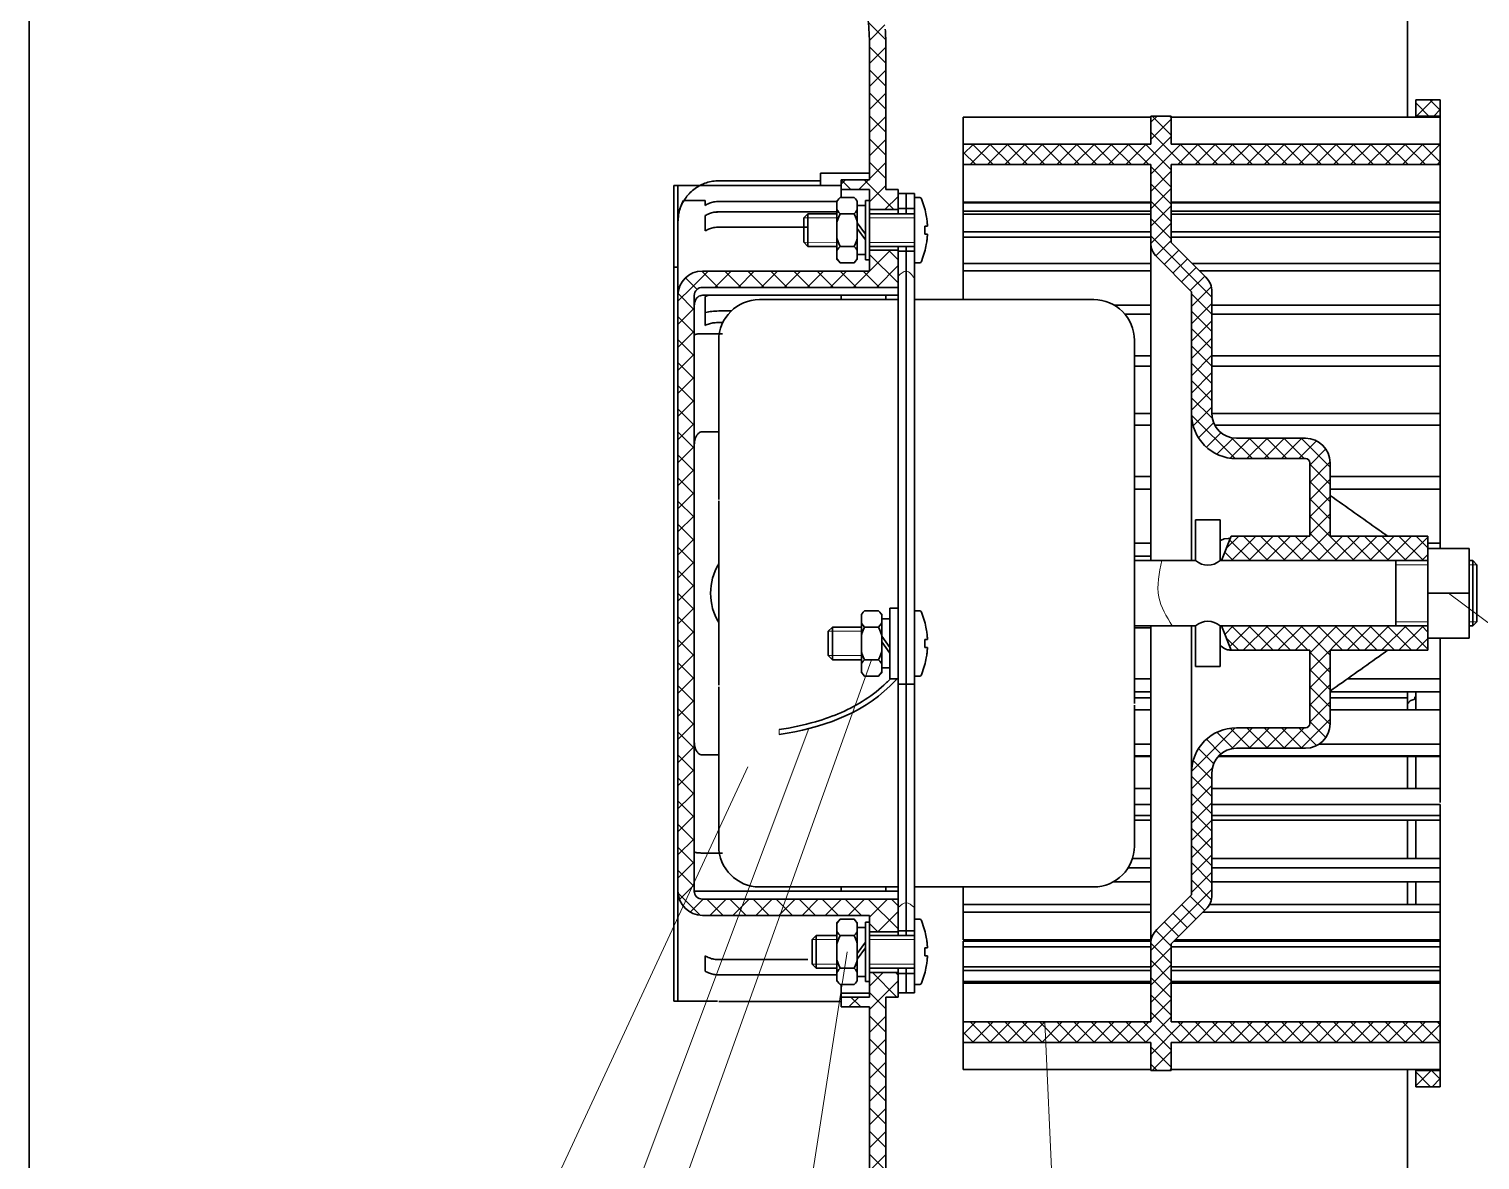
# Model space of a CAD drawing. Extents: x 2851 to 5144, y -2460 to -454.
# Drawn here: x 3068 to 3157, y -643.7 to -574.3 of the extents above; entities that cross this region are included whole.
import ezdxf

# ---------------------------------------------------------------- set-up
doc = ezdxf.new("R2010")
doc.units = 0
doc.header["$LTSCALE"] = 1.21
doc.header["$MEASUREMENT"] = 0
doc.layers.get('0').update_dxf_attribs({"linetype": 'CONTINUOUS', "lineweight": 30})
doc.layers.add('dim', color=5, linetype='CONTINUOUS', lineweight=15)
doc.layers.add('hatch', color=24, linetype='CONTINUOUS', lineweight=15)
pattern_1 = [(45, (-244.3558, 108.5351), (-0.53033009, 0.53033009), []), (135, (-244.3558, 108.5351), (-0.53033009, -0.53033009), [])]
pattern_2 = [(45, (-244.3558, 108.5351), (-0.70710678, 0.70710678), []), (135, (-244.3558, 108.5351), (-0.70710678, -0.70710678), [])]

msp = doc.modelspace()

# ---------------------------------------------------------------- hatches: boundary and pattern name
at = {"layer": 'hatch'}
h = msp.add_hatch(dxfattribs=at)
h.set_pattern_fill('ANSI37', color=256, scale=8, style=0)
h.set_pattern_definition(pattern_2)
edge = h.paths.add_edge_path()
edge.add_spline(control_points=[(3119.373, -560.888), (3119.32, -560.779), (3119.21, -560.55), (3119.043, -560.183), (3118.865, -559.776), (3118.676, -559.327), (3118.472, -558.83), (3118.254, -558.281), (3118.017, -557.671), (3117.76, -556.994), (3117.48, -556.241), (3117.173, -555.401), (3116.841, -554.471), (3116.482, -553.451), (3116.099, -552.344), (3115.691, -551.147), (3115.256, -549.848), (3114.789, -548.436), (3114.287, -546.895), (3113.747, -545.215), (3113.165, -543.381), (3112.768, -542.105), (3112.56, -541.439)], knot_values=[0, 0, 0, 0, 0.361149, 0.764739, 1.208261, 1.69394, 2.228136, 2.817454, 3.468589, 4.189256, 4.98965, 5.880767, 6.87044, 7.954074, 9.123806, 10.383959, 11.748627, 13.231972, 14.847619, 16.60855, 18.527502, 20.619086, 20.619086, 20.619086, 20.619086], degree=3, periodic=0)
edge.add_line((3112.56, -541.439), (3112.204, -541.439))
edge.add_line((3112.204, -541.439), (3112.204, -532.415))
edge.add_spline(control_points=[(3112.204, -532.415), (3111.868, -532.489), (3111.532, -532.565), (3111.196, -532.64)], knot_values=[0, 0, 0, 0, 1.017986, 1.017986, 1.017986, 1.017986], degree=3, periodic=0)
edge.add_line((3111.196, -532.64), (3111.196, -535.438))
edge.add_line((3111.196, -535.438), (3111.196, -540.437))
edge.add_spline(control_points=[(3111.196, -540.437), (3111.314, -540.819), (3111.548, -541.578), (3111.903, -542.717), (3112.262, -543.865), (3112.633, -545.037), (3113.017, -546.239), (3113.413, -547.47), (3113.821, -548.72), (3114.234, -549.974), (3114.647, -551.212), (3115.053, -552.408), (3115.445, -553.55), (3115.827, -554.644), (3116.2, -555.695), (3116.56, -556.69), (3116.897, -557.598), (3117.202, -558.404), (3117.476, -559.11), (3117.726, -559.736), (3117.959, -560.3), (3118.183, -560.826), (3118.336, -561.164), (3118.411, -561.331)], knot_values=[0, 0, 0, 0, 1.199025, 2.384057, 3.579781, 4.806621, 6.071485, 7.367094, 8.685835, 10.014916, 11.329378, 12.599645, 13.803699, 14.952553, 16.074793, 17.150561, 18.126072, 18.981826, 19.733885, 20.400112, 21.002464, 21.565717, 22.114662, 22.114662, 22.114662, 22.114662], degree=3, periodic=0)
edge.add_spline(control_points=[(3118.411, -561.331), (3118.463, -561.873), (3118.568, -562.958), (3118.718, -564.584), (3118.864, -566.212), (3119.005, -567.845), (3119.14, -569.484), (3119.27, -571.129), (3119.394, -572.774), (3119.471, -573.87), (3119.51, -574.417)], knot_values=[0, 0, 0, 0, 1.635122, 3.268417, 4.900665, 6.5382, 8.184529, 9.836083, 11.487416, 13.132887, 13.132887, 13.132887, 13.132887], degree=3, periodic=0)
edge.add_arc((3104.546, -575.452), 15, 360, 4.17075, ccw=False)
edge.add_line((3119.546, -575.452), (3119.546, -583.585))
edge.add_line((3119.546, -583.585), (3117.796, -583.585))
edge.add_line((3117.796, -583.585), (3117.796, -584.181))
edge.add_line((3117.796, -584.181), (3119.546, -584.181))
edge.add_line((3119.546, -584.181), (3119.546, -585.408))
edge.add_line((3119.546, -585.408), (3121.296, -585.408))
edge.add_line((3121.296, -585.408), (3121.296, -584.181))
edge.add_line((3121.296, -584.181), (3120.546, -584.181))
edge.add_line((3120.546, -584.181), (3120.546, -575.452))
edge.add_arc((3104.546, -575.452), 16, 0, 3.95574)
edge.add_spline(control_points=[(3120.508, -574.348), (3120.462, -573.705), (3120.371, -572.415), (3120.223, -570.482), (3120.067, -568.551), (3119.904, -566.628), (3119.734, -564.712), (3119.558, -562.8), (3119.434, -561.525), (3119.373, -560.888)], knot_values=[0, 0, 0, 0, 1.935437, 3.877308, 5.81724, 7.747461, 9.667168, 11.586866, 13.508442, 13.508442, 13.508442, 13.508442], degree=3, periodic=0)
h = msp.add_hatch(dxfattribs=at)
h.set_pattern_fill('ANSI37', color=256, scale=6, style=0)
h.set_pattern_definition(pattern_1)
h.paths.add_polyline_path([(3154.546, -578.681), (3153.046, -578.681), (3153.046, -579.681), (3154.546, -579.681)])
h.paths.add_polyline_path([(3154.546, -638.181), (3153.046, -638.181), (3153.046, -639.181), (3154.546, -639.181)])
h = msp.add_hatch(dxfattribs=at)
h.set_pattern_fill('ANSI37', color=256, scale=6, style=0)
h.set_pattern_definition(pattern_1)
h.paths.add_polyline_path([(3154.546, -581.402), (3138.046, -581.402), (3138.046, -579.681), (3136.796, -579.681), (3136.796, -581.402), (3125.296, -581.402), (3125.296, -582.655), (3136.796, -582.655), (3136.796, -587.431, 0.198913), (3137.162, -588.315), (3137.162, -588.315), (3139.296, -590.449), (3140.546, -590.449, 0.198912), (3140.18, -589.565), (3138.046, -587.431), (3138.046, -582.655), (3154.546, -582.655)])
h.paths.add_polyline_path([(3140.546, -590.449), (3139.296, -590.449), (3139.296, -597.931, 0.414214), (3142.046, -600.681), (3146.296, -600.681, -0.414214), (3146.546, -600.931), (3147.796, -600.931, 0.414214), (3146.296, -599.431), (3142.046, -599.431, -0.414214), (3140.546, -597.931)])
h.paths.add_polyline_path([(3153.796, -605.431), (3147.796, -605.431), (3147.796, -600.931), (3146.546, -600.931), (3146.546, -605.431), (3141.72, -605.431), (3141.125, -606.931), (3153.796, -606.931)])
h = msp.add_hatch(dxfattribs=at)
h.set_pattern_fill('ANSI37', color=256, scale=8, style=0)
h.set_pattern_definition(pattern_2)
h.paths.add_polyline_path([(3121.296, -587.908), (3119.546, -587.908), (3119.546, -589.181), (3109.296, -589.181, 0.317837), (3107.881, -590.181), (3109.296, -590.181), (3121.296, -590.181)])
h = msp.add_hatch(dxfattribs=at)
h.set_pattern_fill('ANSI37', color=256, scale=8, style=0)
h.set_pattern_definition(pattern_2)
h.paths.add_polyline_path([(3108.796, -590.681, -0.414214), (3109.296, -590.181), (3107.881, -590.181, 0.085164), (3107.796, -590.681), (3107.796, -603.505), (3108.796, -603.505)])
h.paths.add_polyline_path([(3108.796, -603.505), (3107.796, -603.505), (3107.796, -621.385), (3108.796, -621.385)])
h = msp.add_hatch(dxfattribs=at)
h.set_pattern_fill('ANSI37', color=256, scale=6, style=0)
h.set_pattern_definition([(315, (-244.3558, -1326.397), (-0.53033009, -0.53033009), []), (225, (-244.3558, -1326.397), (-0.53033009, 0.53033009), [])])
h.paths.add_polyline_path([(3154.546, -636.46), (3138.046, -636.46), (3138.046, -638.181), (3136.796, -638.181), (3136.796, -636.46), (3125.296, -636.46), (3125.296, -635.207), (3136.796, -635.207), (3136.796, -630.431, -0.198913), (3137.162, -629.547), (3137.162, -629.547), (3139.296, -627.413), (3140.546, -627.413, -0.198912), (3140.18, -628.297), (3138.046, -630.431), (3138.046, -635.207), (3154.546, -635.207)])
h.paths.add_polyline_path([(3140.546, -627.413), (3139.296, -627.413), (3139.296, -619.931, -0.414214), (3142.046, -617.181), (3146.296, -617.181, 0.414214), (3146.546, -616.931), (3147.796, -616.931, -0.414214), (3146.296, -618.431), (3142.046, -618.431, 0.414214), (3140.546, -619.931)])
h.paths.add_polyline_path([(3153.796, -612.431), (3147.796, -612.431), (3147.796, -616.931), (3146.546, -616.931), (3146.546, -612.431), (3141.72, -612.431), (3141.125, -610.931), (3153.796, -610.931)])
h = msp.add_hatch(dxfattribs=at)
h.set_pattern_fill('ANSI37', color=256, scale=8, style=0)
h.set_pattern_definition(pattern_2)
h.paths.add_polyline_path([(3121.296, -627.681), (3109.291, -627.681, -0.414214), (3108.791, -627.181, 0.005992), (3108.791, -627.193), (3108.796, -627.193), (3108.796, -621.385), (3107.796, -621.385), (3107.796, -627.297, 0.391728), (3109.291, -628.681), (3119.546, -628.681), (3119.546, -629.681), (3121.296, -629.681)])
h = msp.add_hatch(dxfattribs=at)
h.set_pattern_fill('ANSI37', color=256, scale=8, style=0)
h.set_pattern_definition(pattern_2)
edge = h.paths.add_edge_path()
edge.add_line((3120.546, -633.681), (3121.296, -633.681))
edge.add_line((3121.296, -633.681), (3121.296, -632.181))
edge.add_line((3121.296, -632.181), (3119.546, -632.181))
edge.add_line((3119.546, -632.181), (3119.546, -633.681))
edge.add_line((3119.546, -633.681), (3117.796, -633.681))
edge.add_line((3117.796, -633.681), (3117.796, -634.293))
edge.add_line((3117.796, -634.293), (3119.546, -634.293))
edge.add_line((3119.546, -634.293), (3119.546, -648.449))
edge.add_spline(control_points=[(3119.546, -648.449), (3119.558, -648.636), (3119.582, -649.01), (3119.767, -649.52), (3119.948, -649.82), (3120.045, -649.951)], knot_values=[0, 0, 0, 0, 0.559097, 1.119032, 1.606611, 1.606611, 1.606611, 1.606611], degree=3, periodic=0)
edge.add_line((3120.045, -649.951), (3122.031, -649.951))
edge.add_spline(control_points=[(3122.031, -649.951), (3121.879, -649.936), (3121.571, -649.905), (3121.148, -649.682), (3120.811, -649.342), (3120.59, -648.914), (3120.56, -648.602), (3120.546, -648.449)], knot_values=[0, 0, 0, 0, 0.454366, 0.922627, 1.399181, 1.874714, 2.332226, 2.332226, 2.332226, 2.332226], degree=3, periodic=0)
edge.add_line((3120.546, -648.449), (3120.546, -633.681))

# ---------------------------------------------------------------- linework, layer by layer
at = {"color": 7, "linetype": 'Continuous'}
for p, q in [((3067.99, -700.439), (3067.99, -520.439)), ((3152.546, -541.44), (3152.546, -579.758)), ((3119.546, -575.452), (3119.546, -583.585)), ((3120.546, -584.181), (3120.546, -575.452)), ((3153.046, -579.758), (3153.046, -578.681)), ((3154.546, -578.681), (3153.046, -578.681)), ((3154.546, -606.181), (3154.546, -578.681)), ((3125.296, -579.758), (3136.796, -579.758)), ((3125.296, -590.931), (3125.296, -579.758)), ((3136.796, -579.681), (3136.796, -581.402)), ((3138.046, -579.681), (3136.796, -579.681)), ((3138.046, -579.681), (3138.046, -581.402)), ((3138.046, -579.758), (3154.546, -579.758)), ((3154.546, -579.681), (3153.046, -579.681)), ((3125.296, -581.402), (3136.796, -581.402)), ((3138.046, -581.402), (3154.546, -581.402)), ((3125.296, -582.655), (3136.796, -582.655)), ((3136.796, -606.931), (3136.796, -582.655)), ((3138.046, -582.655), (3138.046, -587.431)), ((3138.046, -582.655), (3154.546, -582.655)), ((3116.546, -583.651), (3110.296, -583.651)), ((3116.546, -583.93), (3116.546, -583.181)), ((3116.546, -583.181), (3119.546, -583.181)), ((3117.796, -583.585), (3119.546, -583.585)), ((3117.796, -584.673), (3117.796, -583.585)), ((3107.546, -583.939), (3107.546, -633.939)), ((3107.546, -583.939), (3109.135, -583.939)), ((3107.796, -633.939), (3107.796, -583.939)), ((3109.151, -583.93), (3117.796, -583.93)), ((3119.546, -584.181), (3117.796, -584.181)), ((3119.546, -584.181), (3119.546, -589.181)), ((3120.546, -584.181), (3121.296, -584.181)), ((3121.296, -585.673), (3121.296, -584.181)), ((3121.296, -585.673), (3121.296, -584.181)), ((3122.296, -584.431), (3121.296, -584.431)), ((3122.296, -626.931), (3122.296, -584.431)), ((3109.467, -584.856), (3108.131, -584.856)), ((3109.467, -585.159), (3109.467, -584.856)), ((3110.296, -584.913), (3117.546, -584.913)), ((3110.296, -585.552), (3117.546, -585.552)), ((3110.296, -585.56), (3117.546, -585.56)), ((3117.546, -585.263), (3117.546, -586.199)), ((3117.546, -586.489), (3117.546, -585.552)), ((3121.296, -585.408), (3119.546, -585.408)), ((3122.296, -585.358), (3121.296, -585.358)), ((3125.296, -584.957), (3136.796, -584.957)), ((3125.296, -585.007), (3136.796, -585.007)), ((3125.296, -585.514), (3136.796, -585.514)), ((3138.046, -584.957), (3154.546, -584.957)), ((3138.046, -585.007), (3154.546, -585.007)), ((3138.046, -585.514), (3154.546, -585.514)), ((3109.467, -585.784), (3109.467, -586.721)), ((3110.296, -586.489), (3115.768, -586.489)), ((3121.296, -585.681), (3119.546, -585.681)), ((3125.296, -585.702), (3136.796, -585.702)), ((3138.046, -585.702), (3154.546, -585.702)), ((3125.296, -586.782), (3136.796, -586.782)), ((3125.296, -587.103), (3136.796, -587.103)), ((3138.046, -586.782), (3154.546, -586.782)), ((3138.046, -587.103), (3154.546, -587.103)), ((3121.296, -587.908), (3119.546, -587.908)), ((3121.296, -590.931), (3121.296, -587.673)), ((3121.296, -626.931), (3121.296, -587.673)), ((3122.296, -587.958), (3121.296, -587.958)), ((3140.18, -589.565), (3138.046, -587.431)), ((3107.546, -588.939), (3107.796, -588.939)), ((3119.546, -589.181), (3109.296, -589.181)), ((3125.296, -588.724), (3136.796, -588.724)), ((3125.296, -589.167), (3136.796, -589.167)), ((3139.296, -590.449), (3137.162, -588.315)), ((3139.339, -588.724), (3154.546, -588.724)), ((3139.782, -589.167), (3154.546, -589.167)), ((3108.796, -590.681), (3108.796, -627.248)), ((3121.296, -590.181), (3109.296, -590.181)), ((3121.296, -590.669), (3109.296, -590.669)), ((3109.467, -590.746), (3109.467, -592.513)), ((3112.796, -590.931), (3121.296, -590.931)), ((3112.796, -590.931), (3121.296, -590.931)), ((3117.796, -590.931), (3117.796, -590.669)), ((3120.546, -590.931), (3120.546, -590.669)), ((3122.296, -590.931), (3133.296, -590.931)), ((3139.296, -590.449), (3139.296, -606.931)), ((3140.546, -590.449), (3140.546, -597.931)), ((3110.296, -591.628), (3111.085, -591.628)), ((3134.541, -591.279), (3136.796, -591.279)), ((3135.21, -591.832), (3136.796, -591.832)), ((3140.546, -591.279), (3154.546, -591.279)), ((3140.546, -591.832), (3154.546, -591.832)), ((3110.296, -592.336), (3110.55, -592.336)), ((3109.296, -593.021), (3110.532, -593.021)), ((3110.296, -603.193), (3110.296, -593.431)), ((3135.796, -602.149), (3135.796, -593.431)), ((3135.796, -594.371), (3136.796, -594.371)), ((3140.546, -594.371), (3154.546, -594.371)), ((3135.796, -595.016), (3136.796, -595.016)), ((3140.546, -595.016), (3154.546, -595.016)), ((3135.796, -597.906), (3136.796, -597.906)), ((3140.546, -597.906), (3154.546, -597.906)), ((3135.796, -598.623), (3136.796, -598.623)), ((3140.723, -598.623), (3154.546, -598.623)), ((3110.296, -599.031), (3109.296, -599.031)), ((3146.296, -599.431), (3142.046, -599.431)), ((3146.296, -600.681), (3142.046, -600.681)), ((3146.546, -600.931), (3146.546, -605.431)), ((3147.796, -600.931), (3147.796, -605.431)), ((3135.796, -601.775), (3136.796, -601.775)), ((3135.796, -602.149), (3135.796, -606.658)), ((3147.796, -601.775), (3154.546, -601.775)), ((3110.296, -603.263), (3110.296, -610.734)), ((3135.796, -602.543), (3136.796, -602.543)), ((3147.796, -602.543), (3154.546, -602.543)), ((3135.796, -605.862), (3136.796, -605.862)), ((3141.72, -605.431), (3141.125, -606.931)), ((3141.546, -605.572), (3141.659, -605.586)), ((3146.546, -605.431), (3141.72, -605.431)), ((3153.796, -605.431), (3147.796, -605.431)), ((3153.796, -610.931), (3153.796, -605.431)), ((3153.796, -605.862), (3154.546, -605.862)), ((3135.796, -610.931), (3135.796, -606.658)), ((3135.796, -606.658), (3136.796, -606.658)), ((3139.546, -606.931), (3135.796, -606.931)), ((3153.796, -606.931), (3141.046, -606.931)), ((3156.546, -606.931), (3156.546, -610.931)), ((3156.796, -607.181), (3156.796, -610.681)), ((3110.296, -610.712), (3110.296, -614.575)), ((3135.796, -615.7), (3135.796, -610.931)), ((3139.546, -610.931), (3135.796, -610.931)), ((3135.796, -611.053), (3136.796, -611.053)), ((3136.796, -630.238), (3136.796, -610.931)), ((3139.296, -610.931), (3139.296, -627.413)), ((3153.796, -610.931), (3141.046, -610.931)), ((3141.125, -610.931), (3141.72, -612.431)), ((3153.796, -612.431), (3153.796, -610.931)), ((3154.546, -618.93), (3154.546, -611.681)), ((3146.546, -612.431), (3141.72, -612.431)), ((3146.546, -612.431), (3146.546, -616.931)), ((3153.796, -612.431), (3147.796, -612.431)), ((3147.796, -612.431), (3147.796, -616.931)), ((3110.296, -624.431), (3110.296, -614.669)), ((3135.796, -614.188), (3136.796, -614.188)), ((3135.796, -614.966), (3136.796, -614.966)), ((3147.796, -614.966), (3154.546, -614.966)), ((3148.843, -614.188), (3154.546, -614.188)), ((3152.546, -614.966), (3152.546, -616.087)), ((3153.046, -616.087), (3153.046, -614.966)), ((3135.796, -615.341), (3136.796, -615.341)), ((3135.796, -624.431), (3135.796, -615.797)), ((3147.796, -615.341), (3152.546, -615.341)), ((3135.796, -616.087), (3136.796, -616.087)), ((3147.796, -616.087), (3154.546, -616.087)), ((3146.296, -617.181), (3142.046, -617.181)), ((3135.796, -618.174), (3136.796, -618.174)), ((3146.296, -618.431), (3142.046, -618.431)), ((3147.118, -618.174), (3154.546, -618.174)), ((3109.296, -618.847), (3110.296, -618.847)), ((3135.796, -618.908), (3136.796, -618.908)), ((3135.796, -618.931), (3136.796, -618.931)), ((3140.938, -618.931), (3154.546, -618.931)), ((3140.956, -618.908), (3154.546, -618.908)), ((3152.546, -618.931), (3152.546, -620.903)), ((3153.046, -620.903), (3153.046, -618.931)), ((3154.546, -618.931), (3154.546, -621.752)), ((3140.546, -619.931), (3140.546, -627.413)), ((3135.796, -620.903), (3136.796, -620.903)), ((3140.546, -620.903), (3154.546, -620.903)), ((3135.796, -621.88), (3136.796, -621.88)), ((3140.546, -621.88), (3154.546, -621.88)), ((3154.546, -621.88), (3154.546, -622.838)), ((3135.796, -622.547), (3136.796, -622.547)), ((3135.796, -622.838), (3136.796, -622.838)), ((3140.546, -622.547), (3154.546, -622.547)), ((3140.546, -622.838), (3154.546, -622.838)), ((3152.546, -622.838), (3152.546, -625.192)), ((3153.046, -625.192), (3153.046, -622.838)), ((3154.546, -622.838), (3154.546, -626.626)), ((3110.532, -624.857), (3109.296, -624.857)), ((3135.661, -625.192), (3136.796, -625.192)), ((3140.546, -625.192), (3154.546, -625.192)), ((3135.387, -625.772), (3136.796, -625.772)), ((3140.546, -625.772), (3154.546, -625.772)), ((3108.796, -627.193), (3121.296, -627.193)), ((3112.796, -626.931), (3121.296, -626.931)), ((3117.796, -627.193), (3117.796, -626.931)), ((3120.546, -627.193), (3120.546, -626.931)), ((3121.296, -626.931), (3121.296, -629.915)), ((3122.296, -626.931), (3133.296, -626.931)), ((3122.296, -633.431), (3122.296, -626.931)), ((3125.296, -626.931), (3125.296, -630.18)), ((3134.471, -626.626), (3136.796, -626.626)), ((3139.296, -627.413), (3137.162, -629.547)), ((3140.546, -626.626), (3154.546, -626.626)), ((3152.546, -626.626), (3152.546, -628.01)), ((3153.046, -628.01), (3153.046, -626.626)), ((3154.546, -626.626), (3154.546, -630.18)), ((3121.296, -627.681), (3109.291, -627.681)), ((3125.296, -628.01), (3136.796, -628.01)), ((3140.18, -628.297), (3138.046, -630.431)), ((3140.39, -628.01), (3154.546, -628.01)), ((3119.546, -628.681), (3109.291, -628.681)), ((3119.546, -628.681), (3119.546, -633.681)), ((3125.296, -628.485), (3136.796, -628.485)), ((3139.991, -628.485), (3154.546, -628.485)), ((3121.296, -629.681), (3119.546, -629.681)), ((3122.296, -629.631), (3121.296, -629.631)), ((3125.296, -630.181), (3136.796, -630.181)), ((3125.296, -630.249), (3136.796, -630.249)), ((3125.296, -630.249), (3125.296, -638.127)), ((3125.296, -630.605), (3136.796, -630.605)), ((3136.796, -630.431), (3136.796, -635.207)), ((3138.046, -630.431), (3138.046, -635.207)), ((3138.046, -630.605), (3154.546, -630.605)), ((3138.228, -630.249), (3154.546, -630.249)), ((3138.296, -630.181), (3154.546, -630.181)), ((3152.546, -630.181), (3152.546, -630.249)), ((3153.046, -630.249), (3153.046, -630.181)), ((3154.546, -630.181), (3154.546, -639.181)), ((3109.467, -631.157), (3109.467, -632.094)), ((3110.296, -631.389), (3115.768, -631.389)), ((3117.546, -632.326), (3117.546, -631.389)), ((3125.296, -631.839), (3136.796, -631.839)), ((3138.046, -631.839), (3154.546, -631.839)), ((3110.296, -632.318), (3117.546, -632.318)), ((3121.296, -632.181), (3119.546, -632.181)), ((3121.296, -631.916), (3121.296, -633.681)), ((3122.296, -632.231), (3121.296, -632.231)), ((3125.296, -632.065), (3136.796, -632.065)), ((3125.296, -632.734), (3136.796, -632.734)), ((3138.046, -632.065), (3154.546, -632.065)), ((3138.046, -632.734), (3154.546, -632.734)), ((3117.796, -632.916), (3117.796, -634.293)), ((3119.546, -633.441), (3117.796, -633.441)), ((3119.546, -633.681), (3117.796, -633.681)), ((3120.546, -633.681), (3120.546, -648.444)), ((3122.296, -633.431), (3121.296, -633.431)), ((3125.296, -632.823), (3136.796, -632.823)), ((3138.046, -632.823), (3154.546, -632.823)), ((3107.546, -633.939), (3110.213, -633.939)), ((3110.296, -633.948), (3117.796, -633.948)), ((3117.796, -634.293), (3119.546, -634.293)), ((3119.546, -634.293), (3119.546, -664.389)), ((3125.296, -635.207), (3136.796, -635.207)), ((3138.046, -635.207), (3154.546, -635.207)), ((3125.296, -636.46), (3136.796, -636.46)), ((3136.796, -636.46), (3136.796, -638.181)), ((3138.046, -636.46), (3138.046, -638.181)), ((3138.046, -636.46), (3154.546, -636.46)), ((3125.296, -638.127), (3136.796, -638.127)), ((3138.046, -638.127), (3154.546, -638.127)), ((3152.546, -638.127), (3152.546, -652.563)), ((3153.046, -638.127), (3153.046, -639.181)), ((3138.046, -638.181), (3136.796, -638.181)), ((3154.546, -638.181), (3153.046, -638.181)), ((3154.546, -639.181), (3153.046, -639.181))]:
    msp.add_line(p, q, dxfattribs=at)
for p, q in [((3117.546, -584.873), (3117.746, -584.673)), ((3117.746, -584.673), (3118.596, -584.673)), ((3118.596, -584.673), (3118.796, -584.873)), ((3121.796, -584.431), (3121.796, -585.673)), ((3122.63, -584.673), (3122.296, -584.673)), ((3117.546, -588.473), (3117.546, -584.873)), ((3118.796, -588.473), (3118.796, -584.873)), ((3118.796, -585.173), (3119.296, -585.173)), ((3119.296, -584.854), (3119.546, -584.854)), ((3119.296, -584.854), (3119.296, -588.491)), ((3122.747, -584.794), (3122.722, -584.734)), ((3122.747, -584.794), (3122.747, -584.811)), ((3115.768, -585.673), (3115.518, -585.923)), ((3115.518, -585.923), (3115.518, -587.422)), ((3115.768, -585.673), (3117.546, -585.673)), ((3115.768, -585.673), (3115.768, -587.672)), ((3117.746, -585.673), (3118.596, -585.673)), ((3118.796, -586.183), (3118.744, -586.019)), ((3118.796, -586.228), (3119.296, -586.929)), ((3119.546, -585.673), (3122.296, -585.673)), ((3122.938, -586.423), (3123.101, -586.423)), ((3118.796, -586.573), (3119.296, -587.274)), ((3122.938, -586.923), (3123.101, -586.923)), ((3115.768, -587.672), (3115.518, -587.422)), ((3115.768, -587.672), (3117.546, -587.673)), ((3117.746, -587.673), (3118.596, -587.673)), ((3118.795, -588.172), (3119.295, -588.173)), ((3119.546, -587.673), (3122.296, -587.673)), ((3121.796, -587.673), (3121.796, -629.915)), ((3117.546, -588.473), (3117.746, -588.673)), ((3117.746, -588.673), (3118.596, -588.673)), ((3118.596, -588.673), (3118.796, -588.473)), ((3119.296, -588.491), (3119.546, -588.491)), ((3122.63, -588.673), (3122.296, -588.673)), ((3122.747, -588.551), (3122.722, -588.611)), ((3122.747, -588.534), (3122.747, -588.551)), ((3139.546, -604.431), (3139.546, -606.931)), ((3139.546, -604.431), (3141.046, -604.431)), ((3141.046, -604.431), (3141.046, -606.931)), ((3151.828, -606.931), (3151.828, -610.931)), ((3153.796, -606.181), (3156.33, -606.181)), ((3156.33, -606.181), (3156.33, -611.681)), ((3156.33, -606.931), (3156.546, -606.931)), ((3156.546, -606.931), (3156.796, -607.181)), ((3156.33, -608.931), (3153.796, -608.931)), ((3119.046, -610.208), (3119.246, -610.008)), ((3119.046, -613.808), (3119.046, -610.208)), ((3119.246, -610.008), (3120.096, -610.008)), ((3120.096, -610.008), (3120.296, -610.208)), ((3120.296, -613.808), (3120.296, -610.208)), ((3120.296, -610.508), (3120.796, -610.508)), ((3120.796, -609.844), (3120.796, -614.172)), ((3120.796, -609.844), (3121.296, -609.844)), ((3122.63, -610.008), (3122.296, -610.008)), ((3122.747, -610.13), (3122.722, -610.069)), ((3122.747, -610.13), (3122.747, -610.146)), ((3117.268, -611.008), (3117.018, -611.258)), ((3117.018, -611.258), (3117.018, -612.758)), ((3117.268, -611.008), (3117.268, -613.008)), ((3117.268, -611.008), (3119.046, -611.008)), ((3119.246, -611.008), (3120.096, -611.008)), ((3120.296, -611.518), (3120.244, -611.354)), ((3139.546, -610.931), (3139.546, -613.431)), ((3141.046, -610.931), (3141.046, -613.431)), ((3156.33, -610.931), (3156.546, -610.931)), ((3156.796, -610.681), (3156.546, -610.931)), ((3120.296, -611.563), (3120.796, -612.265)), ((3120.296, -611.908), (3120.796, -612.609)), ((3122.938, -611.758), (3123.101, -611.758)), ((3122.938, -612.258), (3123.101, -612.258)), ((3153.796, -611.681), (3156.33, -611.681)), ((3117.268, -613.008), (3117.018, -612.758)), ((3117.268, -613.008), (3119.046, -613.008)), ((3119.246, -613.008), (3120.096, -613.008)), ((3119.046, -613.808), (3119.246, -614.008)), ((3119.246, -614.008), (3120.096, -614.008)), ((3120.096, -614.008), (3120.296, -613.808)), ((3120.295, -613.508), (3120.795, -613.508)), ((3122.63, -614.008), (3122.296, -614.008)), ((3122.747, -613.886), (3122.722, -613.947)), ((3122.747, -613.87), (3122.747, -613.886)), ((3139.546, -613.431), (3141.046, -613.431)), ((3120.796, -614.172), (3121.296, -614.172)), ((3121.296, -614.508), (3122.296, -614.508)), ((3117.546, -629.116), (3117.746, -628.916)), ((3117.546, -629.116), (3117.546, -632.716)), ((3117.746, -628.916), (3118.596, -628.916)), ((3118.596, -628.916), (3118.796, -629.116)), ((3118.796, -629.116), (3118.796, -632.716)), ((3119.295, -629.099), (3119.546, -629.099)), ((3119.295, -629.099), (3119.295, -632.733)), ((3122.63, -628.916), (3122.296, -628.916)), ((3122.747, -629.038), (3122.722, -628.977)), ((3122.747, -629.054), (3122.747, -629.038)), ((3116.268, -629.916), (3116.018, -630.166)), ((3116.268, -631.916), (3116.268, -629.916)), ((3116.268, -629.916), (3117.546, -629.916)), ((3117.746, -629.916), (3118.596, -629.916)), ((3117.746, -629.916), (3118.046, -629.916)), ((3118.795, -629.416), (3119.295, -629.416)), ((3119.546, -629.916), (3122.296, -629.915)), ((3116.018, -631.666), (3116.018, -630.166)), ((3118.796, -631.016), (3119.296, -630.315)), ((3118.796, -631.361), (3119.296, -630.659)), ((3122.938, -630.666), (3123.101, -630.666)), ((3116.268, -631.916), (3116.018, -631.666)), ((3118.796, -631.406), (3118.744, -631.57)), ((3122.938, -631.166), (3123.101, -631.166)), ((3116.268, -631.916), (3117.546, -631.916)), ((3117.546, -632.716), (3117.746, -632.916)), ((3117.746, -631.916), (3118.596, -631.916)), ((3118.596, -632.916), (3118.796, -632.716)), ((3118.796, -632.416), (3119.296, -632.416)), ((3119.295, -632.733), (3119.546, -632.733)), ((3119.546, -631.916), (3122.296, -631.916)), ((3121.796, -631.916), (3121.796, -633.431)), ((3122.747, -632.794), (3122.747, -632.778)), ((3117.746, -632.916), (3118.596, -632.916)), ((3121.296, -633.681), (3120.546, -633.681)), ((3122.63, -632.916), (3122.296, -632.916)), ((3122.747, -632.794), (3122.722, -632.855))]:
    msp.add_line(p, q)
at = {"lineweight": 15}
for p, q in [((3115.518, -585.923), (3117.546, -585.923)), ((3119.546, -585.923), (3122.296, -585.923)), ((3115.518, -587.422), (3117.546, -587.423)), ((3119.546, -587.423), (3122.296, -587.423)), ((3117.018, -611.258), (3119.046, -611.258)), ((3117.018, -612.758), (3119.046, -612.758)), ((3116.018, -630.166), (3117.546, -630.166)), ((3119.546, -630.166), (3122.296, -630.165)), ((3116.018, -631.666), (3117.546, -631.666)), ((3119.546, -631.666), (3122.296, -631.666))]:
    msp.add_line(p, q, dxfattribs=at)
for points in [[(3117.546, -584.928), (3117.597, -584.846), (3117.663, -584.761), (3117.746, -584.673)], [(3118.796, -584.928), (3118.744, -584.846), (3118.678, -584.761), (3118.596, -584.673)], [(3117.746, -585.673), (3117.663, -585.584), (3117.597, -585.499), (3117.546, -585.418)], [(3118.596, -585.673), (3118.678, -585.584), (3118.745, -585.499), (3118.796, -585.418)], [(3122.747, -584.811), (3122.797, -584.94), (3122.841, -585.064), (3122.881, -585.186), (3122.917, -585.308), (3122.951, -585.433), (3122.981, -585.559), (3123.007, -585.677), (3123.027, -585.782), (3123.043, -585.874), (3123.055, -585.956), (3123.065, -586.03), (3123.074, -586.098), (3123.081, -586.161), (3123.086, -586.221), (3123.091, -586.278), (3123.095, -586.331), (3123.098, -586.379), (3123.101, -586.423)], [(3117.546, -586.183), (3117.597, -586.019), (3117.663, -585.85), (3117.746, -585.673)], [(3118.744, -586.019), (3118.678, -585.85), (3118.596, -585.673)], [(3122.938, -586.423), (3122.941, -586.506), (3122.942, -586.59), (3122.943, -586.673)], [(3117.746, -587.673), (3117.663, -587.495), (3117.597, -587.326), (3117.546, -587.162)], [(3118.596, -587.673), (3118.678, -587.495), (3118.745, -587.326), (3118.796, -587.162)], [(3123.101, -586.923), (3123.098, -586.966), (3123.095, -587.015), (3123.091, -587.069), (3123.086, -587.126), (3123.08, -587.186), (3123.073, -587.25), (3123.065, -587.318), (3123.055, -587.392), (3123.042, -587.474), (3123.026, -587.565), (3123.006, -587.669), (3122.981, -587.785), (3122.951, -587.909), (3122.918, -588.033), (3122.882, -588.155), (3122.842, -588.278), (3122.797, -588.403), (3122.747, -588.534)], [(3122.943, -586.673), (3122.942, -586.756), (3122.941, -586.839), (3122.938, -586.923)], [(3117.546, -587.928), (3117.597, -587.846), (3117.663, -587.761), (3117.746, -587.673)], [(3118.796, -587.928), (3118.744, -587.846), (3118.678, -587.761), (3118.596, -587.673)], [(3117.746, -588.673), (3117.663, -588.584), (3117.597, -588.499), (3117.546, -588.418)], [(3118.596, -588.673), (3118.678, -588.584), (3118.745, -588.499), (3118.796, -588.418)], [(3119.046, -610.263), (3119.097, -610.181), (3119.163, -610.097), (3119.246, -610.008)], [(3120.296, -610.263), (3120.244, -610.181), (3120.178, -610.097), (3120.096, -610.008)], [(3122.747, -610.146), (3122.797, -610.275), (3122.841, -610.4), (3122.881, -610.522), (3122.917, -610.644), (3122.951, -610.769), (3122.981, -610.895), (3123.007, -611.013), (3123.027, -611.118), (3123.043, -611.21), (3123.055, -611.292), (3123.065, -611.366), (3123.074, -611.434), (3123.081, -611.497), (3123.086, -611.557), (3123.091, -611.613), (3123.095, -611.666), (3123.098, -611.715), (3123.101, -611.758)], [(3119.246, -611.008), (3119.163, -610.919), (3119.097, -610.835), (3119.046, -610.753)], [(3119.046, -611.518), (3119.097, -611.354), (3119.163, -611.185), (3119.246, -611.008)], [(3120.096, -611.008), (3120.178, -610.919), (3120.245, -610.835), (3120.296, -610.753)], [(3120.244, -611.354), (3120.178, -611.185), (3120.096, -611.008)], [(3123.101, -612.258), (3123.098, -612.302), (3123.095, -612.351), (3123.091, -612.404), (3123.086, -612.461), (3123.08, -612.521), (3123.073, -612.585), (3123.065, -612.654), (3123.055, -612.728), (3123.042, -612.809), (3123.026, -612.901), (3123.006, -613.004), (3122.981, -613.12), (3122.951, -613.244), (3122.918, -613.368), (3122.882, -613.49), (3122.842, -613.613), (3122.797, -613.739), (3122.747, -613.87)], [(3122.938, -611.758), (3122.941, -611.842), (3122.942, -611.925), (3122.943, -612.008)], [(3122.943, -612.008), (3122.942, -612.091), (3122.941, -612.174), (3122.938, -612.258)], [(3119.246, -613.008), (3119.163, -612.83), (3119.097, -612.661), (3119.046, -612.498)], [(3119.046, -613.263), (3119.097, -613.181), (3119.163, -613.097), (3119.246, -613.008)], [(3120.096, -613.008), (3120.178, -612.83), (3120.245, -612.661), (3120.296, -612.498)], [(3120.296, -613.263), (3120.244, -613.181), (3120.178, -613.097), (3120.096, -613.008)], [(3119.246, -614.008), (3119.163, -613.919), (3119.097, -613.835), (3119.046, -613.753)], [(3120.096, -614.008), (3120.178, -613.919), (3120.245, -613.835), (3120.296, -613.753)], [(3117.746, -628.916), (3117.663, -629.005), (3117.597, -629.09), (3117.546, -629.171)], [(3118.596, -628.916), (3118.678, -629.005), (3118.745, -629.09), (3118.796, -629.171)], [(3123.101, -630.666), (3123.098, -630.622), (3123.095, -630.573), (3123.091, -630.52), (3123.086, -630.463), (3123.08, -630.403), (3123.073, -630.339), (3123.065, -630.271), (3123.055, -630.196), (3123.042, -630.115), (3123.026, -630.023), (3123.006, -629.92), (3122.981, -629.804), (3122.951, -629.68), (3122.918, -629.556), (3122.882, -629.434), (3122.842, -629.311), (3122.797, -629.185), (3122.747, -629.054)], [(3117.546, -629.661), (3117.597, -629.743), (3117.663, -629.828), (3117.746, -629.916)], [(3117.746, -629.916), (3117.663, -630.094), (3117.597, -630.263), (3117.546, -630.426)], [(3118.796, -629.661), (3118.744, -629.743), (3118.678, -629.828), (3118.596, -629.916)], [(3118.596, -629.916), (3118.678, -630.094), (3118.745, -630.263), (3118.796, -630.426)], [(3122.943, -630.916), (3122.942, -630.833), (3122.941, -630.75), (3122.938, -630.666)], [(3122.938, -631.166), (3122.941, -631.083), (3122.942, -630.999), (3122.943, -630.916)], [(3117.546, -631.406), (3117.597, -631.57), (3117.663, -631.739), (3117.746, -631.916)], [(3118.744, -631.57), (3118.678, -631.739), (3118.596, -631.916)], [(3122.747, -632.778), (3122.797, -632.649), (3122.841, -632.524), (3122.881, -632.402), (3122.917, -632.28), (3122.951, -632.155), (3122.981, -632.029), (3123.007, -631.911), (3123.027, -631.806), (3123.043, -631.714), (3123.055, -631.632), (3123.065, -631.558), (3123.074, -631.49), (3123.081, -631.427), (3123.086, -631.367), (3123.091, -631.311), (3123.095, -631.258), (3123.098, -631.209), (3123.101, -631.166)], [(3117.746, -631.916), (3117.663, -632.005), (3117.597, -632.09), (3117.546, -632.171)], [(3117.546, -632.661), (3117.597, -632.743), (3117.663, -632.828), (3117.746, -632.916)], [(3118.596, -631.916), (3118.678, -632.005), (3118.745, -632.09), (3118.796, -632.171)], [(3118.796, -632.661), (3118.744, -632.743), (3118.678, -632.828), (3118.596, -632.916)]]:
    msp.add_lwpolyline(points)
at = {"color": 7, "linetype": 'Continuous'}
msp.add_lwpolyline([(3141.046, -605.711), (3141.064, -605.696), (3141.289, -605.604), (3141.546, -605.572)], dxfattribs=at)
for centre, radius, start, end in [((3104.546, -575.452), 15, 0, 3.95566), ((3104.546, -575.452), 16, 0, 3.95565), ((3138.046, -587.431), 1.25, 180, 225), ((3109.296, -590.681), 1.5, 90, 180), ((3139.296, -590.449), 1.25, 0, 45), ((3109.296, -590.681), 0.5, 90, 180), ((3112.796, -593.431), 2.5, 90, 180), ((3112.796, -593.431), 2.5, 90, 180), ((3133.296, -593.431), 2.5, 0, 90), ((3142.046, -597.931), 2.75, 180, 270), ((3142.046, -597.931), 1.5, 180, 270), ((3146.296, -600.931), 1.5, 0, 90), ((3146.296, -600.931), 0.25, 0, 90), ((3113.296, -608.931), 3.5, 148.99728, 211.00272), ((3142.046, -619.931), 2.75, 90, 180), ((3146.296, -616.931), 0.25, 270, 0), ((3146.296, -616.931), 1.5, 270, 0), ((3142.046, -619.931), 1.5, 90, 180), ((3112.796, -624.431), 2.5, 180, 270), ((3133.296, -624.431), 2.5, 270, 0), ((3109.291, -627.181), 1.5, 180, 270), ((3109.291, -627.181), 0.5, 180, 270), ((3139.296, -627.413), 1.25, 315, 0), ((3138.046, -630.431), 1.25, 135, 180)]:
    msp.add_arc(centre, radius, start, end, dxfattribs=at)
for centre, radius, start, end in [((3122.63, -584.773), 0.1, 22.81483, 90), ((3122.63, -588.573), 0.1, 270, 337.18517), ((3140.296, -606.073), 1.14, 228.85666, 311.14334), ((3122.63, -610.108), 0.1, 22.81483, 90), ((3140.296, -611.789), 1.14, 48.85666, 131.14334), ((3122.63, -613.908), 0.1, 270, 337.18517), ((3122.63, -629.016), 0.1, 22.81483, 90), ((3122.63, -632.816), 0.1, 270, 337.18517)]:
    msp.add_arc(centre, radius, start, end)
for points in [[(3118.411, -561.331), (3118.567, -562.958), (3118.717, -564.585), (3118.863, -566.211), (3119.003, -567.842), (3119.139, -569.483), (3119.269, -571.129), (3119.393, -572.776), (3119.51, -574.417)], [(3110.296, -583.651), (3109.921, -583.679), (3109.18, -583.916), (3108.545, -584.371), (3108.081, -585.002), (3107.832, -585.745), (3107.796, -586.171)], [(3108.131, -584.856), (3107.946, -585.259), (3107.834, -585.687), (3107.796, -586.129)], [(3109.588, -585.088), (3109.467, -585.159)], [(3109.467, -585.784), (3109.723, -585.658), (3110.004, -585.579), (3110.296, -585.552)], [(3110.296, -584.913), (3110.005, -584.941), (3109.724, -585.024), (3109.588, -585.088)], [(3109.978, -585.579), (3110.296, -585.56)], [(3110.296, -586.489), (3110.005, -586.515), (3109.724, -586.594), (3109.467, -586.721)], [(3109.296, -590.669), (3109.147, -590.697), (3109.013, -590.78), (3108.913, -590.895), (3108.846, -591.027), (3108.808, -591.167), (3108.796, -591.31)], [(3109.467, -590.746), (3109.669, -590.666)], [(3109.466, -591.729), (3109.498, -591.721), (3109.864, -591.655), (3110.296, -591.628)], [(3110.296, -592.336), (3110.005, -592.356), (3109.724, -592.416), (3109.467, -592.513)], [(3109.296, -593.021), (3109.147, -593.025), (3109.013, -593.037), (3108.913, -593.054), (3108.846, -593.075), (3108.808, -593.097), (3108.796, -593.12)], [(3108.796, -599.838), (3108.808, -599.659), (3108.846, -599.484), (3108.913, -599.317), (3109.013, -599.172), (3109.147, -599.067), (3109.296, -599.031)], [(3151.317, -605.431), (3150.799, -605.062), (3149.298, -603.997), (3147.796, -602.932)], [(3151.317, -612.431), (3150.799, -612.8), (3149.298, -613.865), (3147.796, -614.93)], [(3152.546, -615.726), (3152.661, -615.564)], [(3152.661, -615.564), (3152.746, -615.51)], [(3152.746, -615.51), (3152.998, -615.411)], [(3152.998, -615.411), (3153.024, -615.29), (3153.045, -615.286)], [(3109.296, -618.847), (3109.147, -618.811), (3109.013, -618.706), (3108.913, -618.561), (3108.846, -618.394), (3108.808, -618.219), (3108.796, -618.04)], [(3109.296, -624.857), (3109.147, -624.853), (3109.013, -624.841), (3108.913, -624.824), (3108.846, -624.803), (3108.808, -624.781), (3108.796, -624.758)], [(3109.467, -631.157), (3109.723, -631.284), (3110.004, -631.363), (3110.296, -631.389)], [(3110.296, -632.326), (3110.005, -632.299), (3109.724, -632.221), (3109.467, -632.094)]]:
    msp.add_spline(points, degree=3, dxfattribs=at)
msp.add_open_spline([(3141.046, -612.136), (3141.067, -612.152), (3141.189, -612.245), (3141.403, -612.382), (3141.624, -612.416), (3141.72, -612.431)], degree=3, knots=[0.9799335, 0.9799335, 0.9799335, 0.9799335, 1.0592598, 1.4376241, 1.7255489, 1.7255489, 1.7255489, 1.7255489], dxfattribs=at)
for points, knots in [([(3120.825, -614.172), (3120.745, -614.254), (3120.666, -614.334), (3120.176, -614.807), (3119.739, -615.152), (3118.353, -616.058), (3117.327, -616.49), (3115.512, -617.012), (3114.767, -617.169), (3114, -617.293)], [0.290828, 0.290828, 0.290828, 0.290828, 0.638765, 0.638765, 2.418348, 2.418348, 5.977515, 5.977515, 8.286967, 8.286967, 8.286967, 8.286967]), ([(3121.242, -614.172), (3121.096, -614.324), (3119.163, -616.332), (3116.593, -617.183), (3114, -617.597)], [0, 0, 0, 0, 0.630269, 8.334417, 8.334417, 8.334417, 8.334417])]:
    msp.add_open_spline(points, degree=3, knots=knots)
at = {"layer": 'dim'}
for p, q in [((3155.063, -608.931), (3239.656, -672.225)), ((3119.671, -613.008), (3083.975, -712.562)), ((3115.832, -617.225), (3079.99, -712.562)), ((3112.087, -619.572), (3068.818, -712.562)), ((3118.183, -630.916), (3105.414, -712.562)), ((3130.305, -635.207), (3133.837, -712.562))]:
    msp.add_line(p, q, dxfattribs=at)
msp.add_spline([(3114, -617.293), (3114, -617.597)], degree=3, dxfattribs=at)
at = {"layer": 'hatch'}
for p, q in [((3153.796, -607.181), (3151.828, -607.181)), ((3156.796, -607.181), (3156.33, -607.181)), ((3153.796, -610.681), (3151.828, -610.681)), ((3156.796, -610.681), (3156.33, -610.681))]:
    msp.add_line(p, q, dxfattribs=at)
for points in [[(3121.296, -589.496), (3121.796, -589.192), (3122.296, -589.634)], [(3137.484, -606.931), (3137.287, -609.17), (3138.115, -610.931)], [(3121.296, -628.193), (3121.796, -627.907), (3122.296, -628.193)]]:
    msp.add_spline(points, degree=3, dxfattribs=at)

doc.saveas('drawing.dxf')
